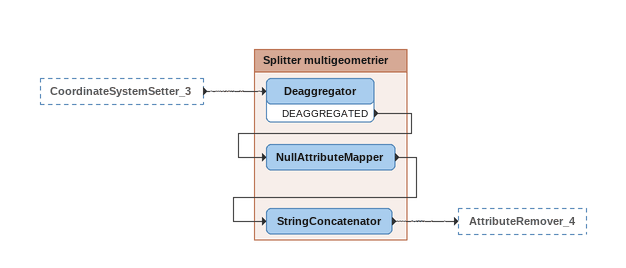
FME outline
CoordinateSystemSetter_3 [outside]
    -> Deaggregator

Bookmark: Splitter multigeometrier
Deaggregator
    DEAGGREGATED -> NullAttributeMapper
NullAttributeMapper
    -> StringConcatenator
StringConcatenator
    -> AttributeRemover_4
